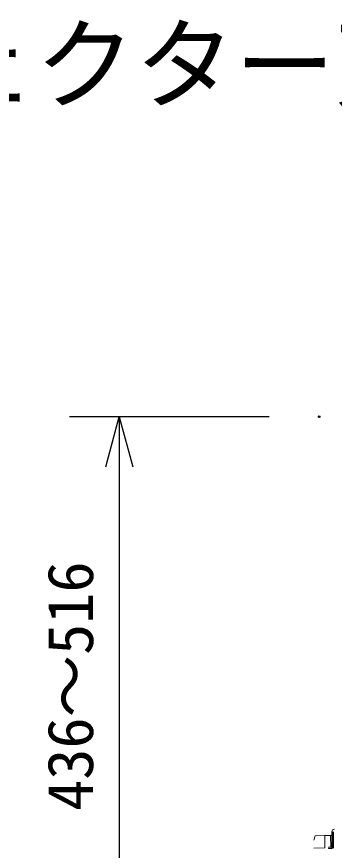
# Model space of a CAD drawing. Units: millimetres, scale not verified. Extents: x -62 to 63, y -56 to 57.
# Drawn here: x -0.22 to 12.5, y 23.41 to 56.76 of the extents above; entities that cross this region are included whole.
import ezdxf
from ezdxf.enums import TextEntityAlignment as Align

# ---------------------------------------------------------------- set-up
doc = ezdxf.new("R2010")
doc.units = ezdxf.units.MM
doc.header["$LTSCALE"] = 0.125
doc.header["$PDMODE"] = 32
doc.header["$PDSIZE"] = 0.0625
for name, color, linetype in [('0-0_0', 7, 'Continuous'), ('0-3_DEFPOINTS', 7, 'Continuous'), ('0-4_MOJI1', 7, 'Continuous'), ('0-6_SUNPO', 7, 'Continuous')]:
    doc.layers.add(name, color=color, linetype=linetype)
doc.layers.add('0-5_GAIKEI', color=1, linetype='Continuous', lineweight=18)
doc.styles.add('ＭＳ ゴシック', font='')
doc.styles.get('ＭＳ ゴシック').set_extended_font_data('MS Gothic')

# ---------------------------------------------------------------- blocks, each defined once
blk = doc.blocks.new('_OPEN30')
at = {"layer": '0-0_0'}
blk.add_line((0, 0), (-1, 0), dxfattribs=at)
blk.add_lwpolyline([(-1, 0.26795), (0, 0), (-1, -0.26795)], dxfattribs=at)
blk = doc.blocks.new('D5')
at = {"layer": '0-3_DEFPOINTS'}
for p in [(11.512, 39.1503), (3.512, 17.6085), (11.512, 17.6085)]:
    blk.add_point(p, dxfattribs=at)
at = {"layer": '0-6_SUNPO'}
for p, q in [((9.512, 39.1503), (1.512, 39.1503)), ((3.512, 37.1503), (3.512, 19.6085)), ((9.512, 17.6085), (1.512, 17.6085))]:
    blk.add_line(p, q, dxfattribs=at)
at = {"layer": '0-6_SUNPO', "xscale": 2, "yscale": 2}
for p, rotation in [((3.512, 39.1503), 90), ((3.512, 17.6085), 270)]:
    blk.add_blockref('_OPEN30', p, dxfattribs=dict(at, rotation=rotation))
at = {"layer": '0-6_SUNPO', "style": 'ＭＳ ゴシック'}
blk.add_text('436～516', height=1.833, rotation=90, dxfattribs=at).set_placement((3.012, 23.3794), align=Align.BOTTOM_LEFT)

msp = doc.modelspace()

# ---------------------------------------------------------------- linework, layer by layer
at = {"layer": '0-5_GAIKEI'}
for p, q in [((12.3997, 23.4984), (12.3997, 24.1484)), ((12.1246, 24.0056), (12.1246, 23.507)), ((12.1246, 23.507), (11.6799, 23.4966)), ((12.2543, 23.498), (12.266, 23.498)), ((12.2659, 23.5354), (12.3792, 23.5354)), ((12.3712, 23.4742), (12.2662, 23.4742)), ((12.3792, 23.5354), (12.3792, 23.5357)), ((12.3792, 23.5357), (12.3997, 23.5357)), ((12.3997, 23.4984), (12.4003, 23.4984))]:
    msp.add_line(p, q, dxfattribs=at)
at = {"layer": '0-5_GAIKEI', "color": 7}
for p, q in [((12.4294, 24.1484), (12.4294, 23.4984)), ((12.4725, 24.1484), (12.4725, 23.4984)), ((11.6799, 23.8148), (11.7364, 23.9885)), ((11.7501, 23.9989), (12.1246, 24.012)), ((12.1246, 24.012), (12.1246, 24.0056)), ((12.1246, 23.9985), (12.2496, 23.9985)), ((12.2499, 23.9985), (12.3997, 23.9985))]:
    msp.add_line(p, q, dxfattribs=at)
at = {"layer": '0-5_GAIKEI'}
msp.add_lwpolyline([(12.3499, 23.9985), (12.35, 23.9922), (12.354, 23.5354)], dxfattribs=at)
for centre, radius, start, end in [((12.4997, 24.1484), 0.1, 90.00002, 180), ((12.4497, 23.4984), 0.05, 180, 220.13151)]:
    msp.add_arc(centre, radius, start, end, dxfattribs=at)

# ---------------------------------------------------------------- block references
at = {"layer": '0-6_SUNPO'}
msp.add_blockref('D5', (0.3786, 1.6043), dxfattribs=at)

# ---------------------------------------------------------------- texts
at = {"layer": '0-4_MOJI1', "style": 'ＭＳ ゴシック'}
msp.add_text('ＤＬＰ方式プロジェクター天吊り金具付', height=2.933, dxfattribs=at).set_placement((-35.4865, 52.509), align=Align.BOTTOM_LEFT)

doc.saveas('drawing.dxf')
